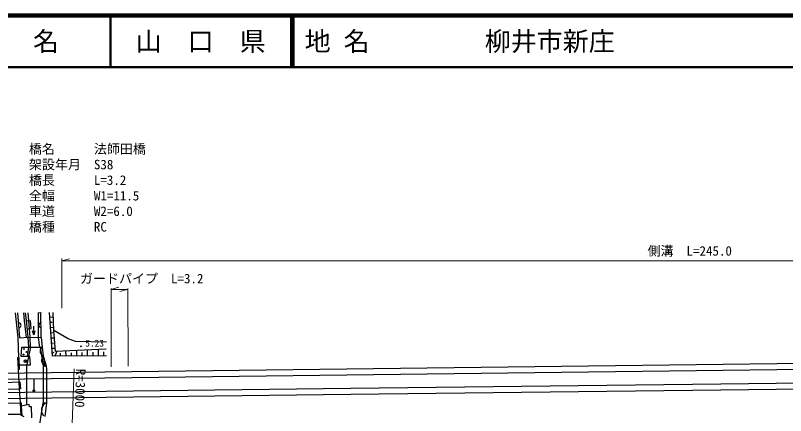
# Model space of a CAD drawing. Units: millimetres, scale not verified. Extents: x 40000 to 680000, y 20000 to 380000.
# Drawn here: x 314728 to 462903, y 302910 to 380000 of the extents above; entities that cross this region are included whole.
import ezdxf
from ezdxf.enums import TextEntityAlignment as Align

# ---------------------------------------------------------------- set-up
doc = ezdxf.new("R2010")
doc.units = ezdxf.units.MM
doc.header["$LTSCALE"] = 1000
for name, color, linetype, lineweight in [('M-BGD', 7, 'Continuous', 25), ('M-STR-HTXT', 7, 'Continuous', 13), ('M-TTL', 2, 'Continuous', 140), ('M-TTL-LINE', 7, 'Continuous', 50)]:
    doc.layers.add(name, color=color, linetype=linetype, lineweight=lineweight)
doc.layers.add('M-TTL-TXT', color=7, linetype='Continuous')
doc.styles.add('ＭＳ ゴシック', font='')
doc.styles.get('ＭＳ ゴシック').set_extended_font_data('MS Gothic')

msp = doc.modelspace()

# ---------------------------------------------------------------- linework, layer by layer
at = {"layer": 'M-BGD'}
for p, q in [((315266, 317921), (314732, 322701)), ((315554, 317892), (315225, 322707)), ((316485, 321217), (316339, 322720)), ((316833, 321251), (316691, 322724)), ((317281, 321213), (317180, 322730)), ((319104, 322752), (319104, 322652)), ((319649, 322684), (319104, 322652)), ((319104, 322652), (319118, 317987)), ((319651, 322759), (319649, 322684)), ((319680, 317983), (319649, 322684)), ((321868, 314364), (321283, 322778)), ((321345, 321894), (322017, 321940)), ((322149, 319309), (321975, 322786)), ((315478, 320767), (315356, 320798)), ((315582, 320714), (315478, 320767)), ((315689, 320621), (315582, 320714)), ((315755, 320525), (315689, 320621)), ((315730, 320022), (315783, 320126)), ((315803, 320408), (315755, 320525)), ((315783, 320126), (315814, 320248)), ((315814, 320248), (315803, 320408)), ((316846, 317979), (316485, 321217)), ((317195, 318002), (316833, 321251)), ((317609, 321189), (316863, 321109)), ((317575, 317999), (317281, 321213)), ((317768, 319697), (317609, 321189)), ((318196, 320164), (318274, 318477)), ((319283, 320531), (319244, 320410)), ((319244, 320410), (319245, 320250)), ((319245, 320250), (319286, 320131)), ((319342, 320631), (319283, 320531)), ((319286, 320131), (319346, 320031)), ((319442, 320732), (319342, 320631)), ((319541, 320793), (319442, 320732)), ((319661, 320833), (319541, 320793)), ((321414, 320890), (321806, 320917)), ((315424, 319801), (315541, 319849)), ((315541, 319849), (315637, 319916)), ((315637, 319916), (315730, 320022)), ((317023, 319617), (317768, 319697)), ((318274, 318477), (318029, 319216)), ((318449, 319236), (318274, 318477)), ((319346, 320031), (319447, 319932)), ((319447, 319932), (319548, 319873)), ((319548, 319873), (319668, 319833)), ((321484, 319886), (322118, 319930)), ((321554, 318882), (321927, 318908)), ((324886, 317685), (322149, 319309)), ((322443, 315233), (322149, 319309)), ((315361, 314111), (315266, 317921)), ((315554, 317892), (317195, 318002)), ((317195, 318002), (319680, 317983)), ((317303, 316085), (317195, 318002)), ((317603, 316087), (317575, 317999)), ((319118, 317987), (319374, 316105)), ((319680, 317983), (319901, 316110)), ((321624, 317878), (322249, 317921)), ((326298, 317213), (324886, 317685)), ((332263, 317040), (326298, 317213)), ((315824, 314305), (315983, 316075)), ((315983, 316075), (317603, 316087)), ((317050, 314298), (317303, 316085)), ((317603, 316087), (317250, 314296)), ((317603, 316087), (319901, 316110)), ((319568, 315730), (319490, 315516)), ((319517, 316106), (320052, 312447)), ((319654, 315877), (319568, 315730)), ((319744, 315990), (319654, 315877)), ((319902, 316110), (319744, 315990)), ((319901, 316110), (320094, 314408)), ((321693, 316874), (322070, 316900)), ((321763, 315870), (322394, 315914)), ((332207, 315736), (322443, 315233)), ((330700, 314400), (330695, 315658)), ((317493, 314295), (315824, 314305)), ((317250, 314296), (316923, 312669)), ((317652, 312674), (317493, 314295)), ((319490, 315516), (319479, 315309)), ((319479, 315309), (319502, 315107)), ((319502, 315107), (319559, 314908)), ((319559, 314908), (319683, 314717)), ((319683, 314717), (319800, 314593)), ((319800, 314593), (319912, 314503)), ((319938, 314235), (319859, 314085)), ((319912, 314503), (320093, 314421)), ((320094, 314408), (319938, 314235)), ((320094, 314408), (320320, 312487)), ((320094, 314408), (320678, 312500)), ((321828, 314936), (322176, 315161)), ((332259, 314406), (321868, 314364)), ((322387, 314366), (322726, 315248)), ((323426, 314370), (323424, 314918)), ((324465, 314375), (324461, 315337)), ((325505, 314379), (325502, 314986)), ((326544, 314383), (326539, 315444)), ((327583, 314387), (327580, 315053)), ((328622, 314391), (328617, 315551)), ((329661, 314395), (329658, 315121)), ((331739, 314404), (331736, 315188)), ((315211, 314105), (315361, 314111)), ((315308, 311783), (315211, 314105)), ((315361, 314111), (315458, 311785)), ((315422, 312660), (317652, 312674)), ((316926, 311808), (316923, 312669)), ((319791, 313897), (319746, 313632)), ((319746, 313632), (319778, 313391)), ((319778, 313391), (319849, 313161)), ((319859, 314085), (319791, 313897)), ((319849, 313161), (319957, 312944)), ((319957, 312944), (320142, 312749)), ((320142, 312749), (320304, 312631)), ((533018, 313739), (424990, 312419)), ((425003, 311349), (533031, 312669)), ((424990, 312419), (304180, 310942)), ((304193, 309872), (425003, 311349)), ((315308, 311772), (315308, 311783)), ((315458, 311778), (315308, 311772)), ((315442, 309409), (315308, 311772)), ((316954, 304967), (316926, 311808)), ((320052, 312447), (320320, 312487)), ((320052, 312447), (320055, 311856)), ((320055, 311856), (320088, 305362)), ((320304, 312631), (320454, 312552)), ((320320, 312487), (320678, 312500)), ((320454, 312552), (320680, 312496)), ((320678, 312500), (320682, 311865)), ((320682, 311865), (320716, 305367)), ((318290, 309968), (318301, 307469)), ((533066, 309855), (450415, 308957)), ((309215, 309150), (315442, 309409)), ((315442, 309409), (315592, 309419)), ((315535, 308058), (315442, 309409)), ((315592, 309419), (315685, 308068)), ((450415, 308957), (379251, 308121)), ((450427, 307887), (482980, 308207)), ((379251, 308121), (277687, 306870)), ((277700, 305800), (379264, 307051)), ((309276, 307964), (315535, 308058)), ((315685, 308068), (315535, 308058)), ((315694, 305378), (315535, 308058)), ((318112, 307843), (318487, 307844)), ((318301, 307469), (318112, 307843)), ((318487, 307844), (318301, 307469)), ((379264, 307051), (450427, 307887)), ((309443, 305286), (315694, 305378)), ((315806, 302918), (315694, 305378)), ((315694, 305378), (315832, 305370)), ((315832, 305370), (315861, 304747)), ((319424, 301295), (320088, 305362)), ((320088, 305362), (320716, 305367)), ((320429, 305240), (320248, 305099)), ((320716, 305367), (320385, 302735)), ((320717, 305367), (320429, 305240)), ((317369, 305051), (315861, 304747)), ((315861, 304747), (315942, 302932)), ((317446, 304596), (317369, 305051)), ((317797, 304584), (317446, 304596)), ((317858, 302459), (317797, 304584)), ((319765, 304289), (319724, 303968)), ((319724, 303968), (319737, 303640)), ((319859, 304604), (319765, 304289)), ((320060, 304905), (319859, 304604)), ((320248, 305099), (320060, 304905)), ((315798, 303096), (309412, 303096)), ((315942, 302932), (315806, 302918)), ((315942, 302932), (316369, 302730)), ((319737, 303640), (319858, 303298)), ((319858, 303298), (319991, 303064)), ((319991, 303064), (320132, 302883))]:
    msp.add_line(p, q, dxfattribs=at)
for centre, radius in [((316380, 315746), 75), ((327359, 316248), 75), ((327359, 316248), 45), ((327359, 316248), 15), ((316285, 314690), 75), ((316861, 315170), 75), ((316653, 313392), 250), ((316653, 313392), 30), ((316653, 313392), 20), ((316653, 313392), 10)]:
    msp.add_circle(centre, radius, dxfattribs=at)
at = {"layer": 'M-STR-HTXT'}
for p, q in [((323633, 332709), (325133, 333129)), ((323634, 332713), (568941, 332713)), ((323662, 323624), (323644, 333174)), ((333103, 327227), (334603, 327647)), ((336314, 327227), (333103, 327227)), ((333136, 327363), (333136, 312318)), ((336314, 327227), (334814, 326807)), ((336427, 312427), (336336, 327383)), ((324671, 275977), (326028, 311948))]:
    msp.add_line(p, q, dxfattribs=at)
at = {"layer": 'M-TTL'}
msp.add_line((680000, 380000), (40000, 380000), dxfattribs=at)
at = {"layer": 'M-TTL-LINE'}
for p, q in [((333000, 380000), (333000, 370000)), ((367750, 380000), (367750, 370000)), ((368250, 380000), (368250, 370000)), ((40000, 370000), (680000, 370000))]:
    msp.add_line(p, q, dxfattribs=at)

# ---------------------------------------------------------------- texts
at = {"layer": 'M-BGD', "style": 'ＭＳ ゴシック'}
msp.add_text('5.23', height=1320, dxfattribs=at).set_placement((328178, 315815), align=Align.BOTTOM_LEFT)
at = {"layer": 'M-STR-HTXT', "style": 'ＭＳ ゴシック'}
for s, p in [('橋名\u3000\u3000\u3000法師田橋', (317328, 352808)), ('架設年月\u3000S38', (317328, 349808)), ('橋長\u3000\u3000\u3000L=3.2', (317328, 346808)), ('全幅\u3000\u3000\u3000W1=11.5', (317328, 343808)), ('車道\u3000\u3000\u3000W2=6.0', (317328, 340808)), ('橋種\u3000\u3000\u3000RC', (317328, 337808)), ('側溝\u3000L=245.0 ', (436347, 333169)), ('ガードパイプ\u3000L=3.2', (327162, 327841))]:
    msp.add_text(s, height=1833, dxfattribs=at).set_placement(p, align=Align.BOTTOM_LEFT)
msp.add_text('R=3000', height=1833, rotation=268.2, dxfattribs=at).set_placement((325862, 311985), align=Align.BOTTOM_LEFT)
at = {"layer": 'M-TTL-TXT', "style": 'ＭＳ ゴシック'}
for s, p in [('県\u3000名', (315625, 375000)), ('山\u3000口\u3000県', (350375, 375000))]:
    msp.add_text(s, height=3666, dxfattribs=at).set_placement(p, align=Align.MIDDLE_CENTER)
for s, p in [('地 名', (370380, 375000)), ('柳井市新庄', (405024, 375000))]:
    msp.add_text(s, height=3666, dxfattribs=at).set_placement(p, align=Align.MIDDLE_LEFT)

doc.saveas('drawing.dxf')
